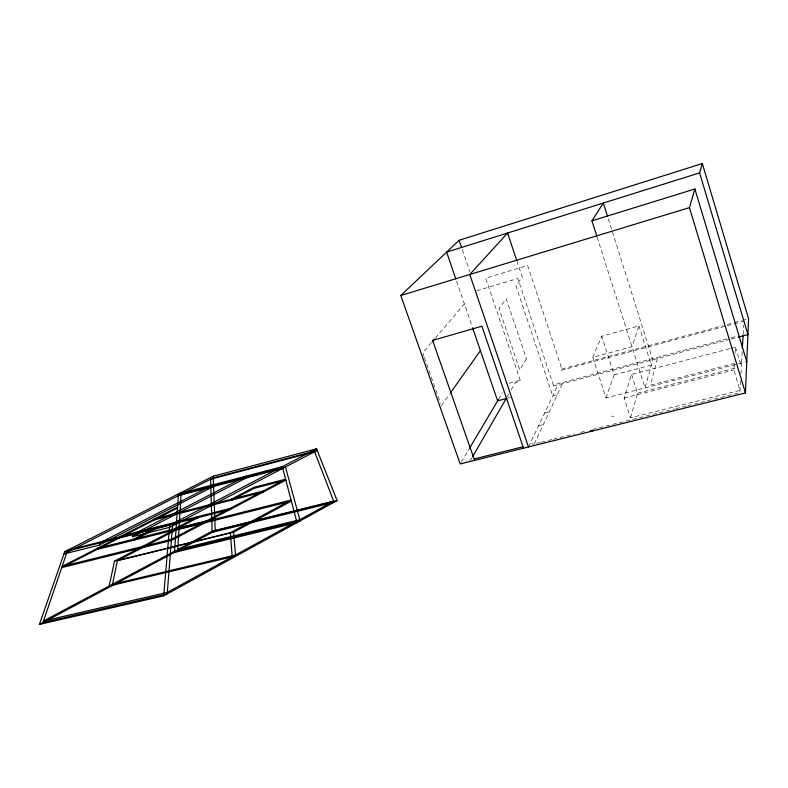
<?xml version="1.0" encoding="UTF-8"?>
<svg xmlns="http://www.w3.org/2000/svg" width="788" height="788" viewBox="0 0 788 788"><rect width="100%" height="100%" fill="white"/><g stroke="black" fill="none" stroke-linecap="round" stroke-linejoin="round"><path stroke-width="0.59" stroke-dasharray="3.94 2.96" d="M740.572 380.801L739.922 392.641L699.508 402.727M740.966 373.709L741.547 363.022M742.168 351.783L741.636 361.574L738.08 362.49M743.123 334.595L743.655 324.863M729.609 348.72L631.552 374.438L624.135 398.078L630.489 417.798L740.04 390.395L733.855 369.976L734.377 362.776M735.076 353.172L735.509 347.173L730.791 348.414M657.409 358.54L650.445 385.096L736.898 362.795M630.489 417.798L637.541 393.192L631.552 374.438M592.793 357.309L601.697 336.22L638.95 325.966L632.006 346.72L592.793 357.309L606.002 397.93L737.312 364.115M606.002 397.93L614.167 374.881L601.697 336.22M534.313 443.949L562.445 383.697M528.502 446.954L558.042 384.859M730.161 339.273L553.659 386.021L554.319 384.662L730.062 338.062M511.146 389.932L515.362 382.633L519.489 381.53L520.208 380.249L485.694 278.144L527.645 265.477L561.893 369.03L561.283 370.291L726.073 325.996M472.051 457.68L470.83 459.788L466.043 460.98M506.94 397.231L508.743 394.099M461.266 462.172L468.988 449.16M498.489 399.437L502.468 392.719M441.349 405.633L449.869 393.636M431.4 342.711L422.752 352.866L423.964 356.314M435.331 338.091L464.398 303.912M476.661 290.792L517.844 278.479L553.659 386.021M509.018 383.264L520.208 380.249M561.893 369.03L722.606 325.789M727.334 324.508L733.234 322.922M734.416 322.607L741.508 320.696M742.69 320.381L746.236 319.426M727.255 325.68L743.852 321.218M731.244 337.747L737.184 336.171M508.093 398.088L510.407 397.477M731.156 339.007L738.287 337.116M614.167 374.881L651.321 365.1L638.95 325.966M557.244 394.818L552.743 396L515.933 285.68L522.267 277.159L517.243 262.059M544.626 413.06L549.295 411.858M738.494 363.81L746.768 361.682M637.541 393.192L735.46 368.065M624.135 398.078L733.855 369.976M538.608 425.717L543.395 424.505M536.687 443.358L540.253 442.462M541.445 442.166L552.142 439.497M553.324 439.202L574.718 433.863M580.667 432.385L586.607 430.898M592.546 429.421L674.548 408.952M675.74 408.657L686.437 405.987M687.629 405.692L698.326 403.023M611.547 416.054L613.616 416.556M531.949 443.703L533.771 444.294M424.368 357.456L440.541 403.338M456.597 281.158L472.219 326.715M462.31 249.589L469.845 271.722M597.146 237.168L645.106 387.863L652.769 359.771L608.109 218.246M735.509 347.173L741.36 366.558M526.374 358.717L519.785 369.986L499.011 308.453L506.231 298.75L526.374 358.717"/><path stroke-width="1.18" d="M745.438 392.926L748.6 318.785L702.325 163.54L459.138 240.271L400.796 295.5L460.202 463.965L745.438 392.926L689.451 207.628L694.888 188.992L591.946 220.817L596.772 236.006M742.375 348.109L743.045 335.855M163.668 595.856L169.755 525.202L316.579 448.815L337.136 500.597L163.668 595.856L39.4 624.46L64.675 551.748L213.203 476.188L316.579 448.815M132.502 536.707L132.896 534.51L245.925 476.179L246.171 477.942L132.502 536.707L169.568 527.369L317.219 450.421L213.262 477.892L63.887 553.994L99.298 545.079L213.371 486.521L213.302 484.728L99.879 542.853L99.298 545.079M117.412 560.721L112.507 584.263L235.513 554.998L233.553 532.225L291.363 501.129L176 530.038L117.412 560.721L233.553 532.225M114.516 561.135L109.148 586.045L232.194 556.811L230.332 532.718L291.087 500.065L176.079 528.925L114.516 561.135L230.332 532.718M738.287 337.116L747.93 334.565L699.596 172.887L702.325 163.54M472.652 456.626L506.142 398.61M469.421 448.431L498.489 399.437M591.946 220.817L603.312 203.038L607.371 215.902M450.588 392.641L480.434 350.66M432.179 341.785L434.543 339.017M39.4 624.46L215.232 530.738L337.136 500.597M177.566 507.058L62.134 566.414L171.479 539.307L285.601 479.193L253.972 487.348L231.386 499.159L231.475 500.153L254.12 488.304L285.847 480.128L171.39 540.47L61.72 567.626L177.507 508.043M699.596 172.887L446.638 252.111L455.799 278.834M400.796 295.5L689.451 207.628M506.93 398.393L497.642 400.856L472.534 327.641M178.344 495.682L282.764 468.377M64.675 551.748L169.755 525.202M474.406 458.892L523.37 446.678M590.271 430.583L592.3 431.144M474.612 460.379L432.612 340.396L481.892 326.202L523.537 448.195M459.138 240.271L461.522 247.255M528.502 446.954L469.786 274.5L507.6 233.012L516.859 260.897M694.888 188.992L746.768 361.682M253.972 487.348L254.12 488.304M213.203 476.188L215.232 530.738M198.123 516.554L198.113 517.617L174.315 530.068L174.394 528.965L198.123 516.554M181.073 494.293L177.664 550.763L300.159 520.907L285.453 466.979L181.073 494.293M178.472 493.859L174.473 552.467L297.017 522.631L282.301 466.644L178.472 493.859M172.71 523.665L167.204 593.916L42.966 622.559L67.65 550.241L172.71 523.665M157.669 526.798L157.541 527.871L133.645 540.273L133.842 539.15L157.669 526.798M154.793 518.77L154.655 519.794L263.3 492.017L263.113 491.042L154.793 518.77M121.253 536.017L121.017 537.111L230.057 509.54L229.978 508.496L121.253 536.017M97.348 548.31L97.042 549.443L206.348 522.04L206.338 520.947L97.348 548.31M296.702 521.429L167.322 592.399L43.498 621.013L174.562 551.216L296.702 521.429M333.669 501.148L299.834 519.716L177.733 549.522L212.12 531.21L333.669 501.148M314.599 451.78L210.613 479.242L212.149 532.383L334.102 502.261L314.599 451.78"/></g></svg>
